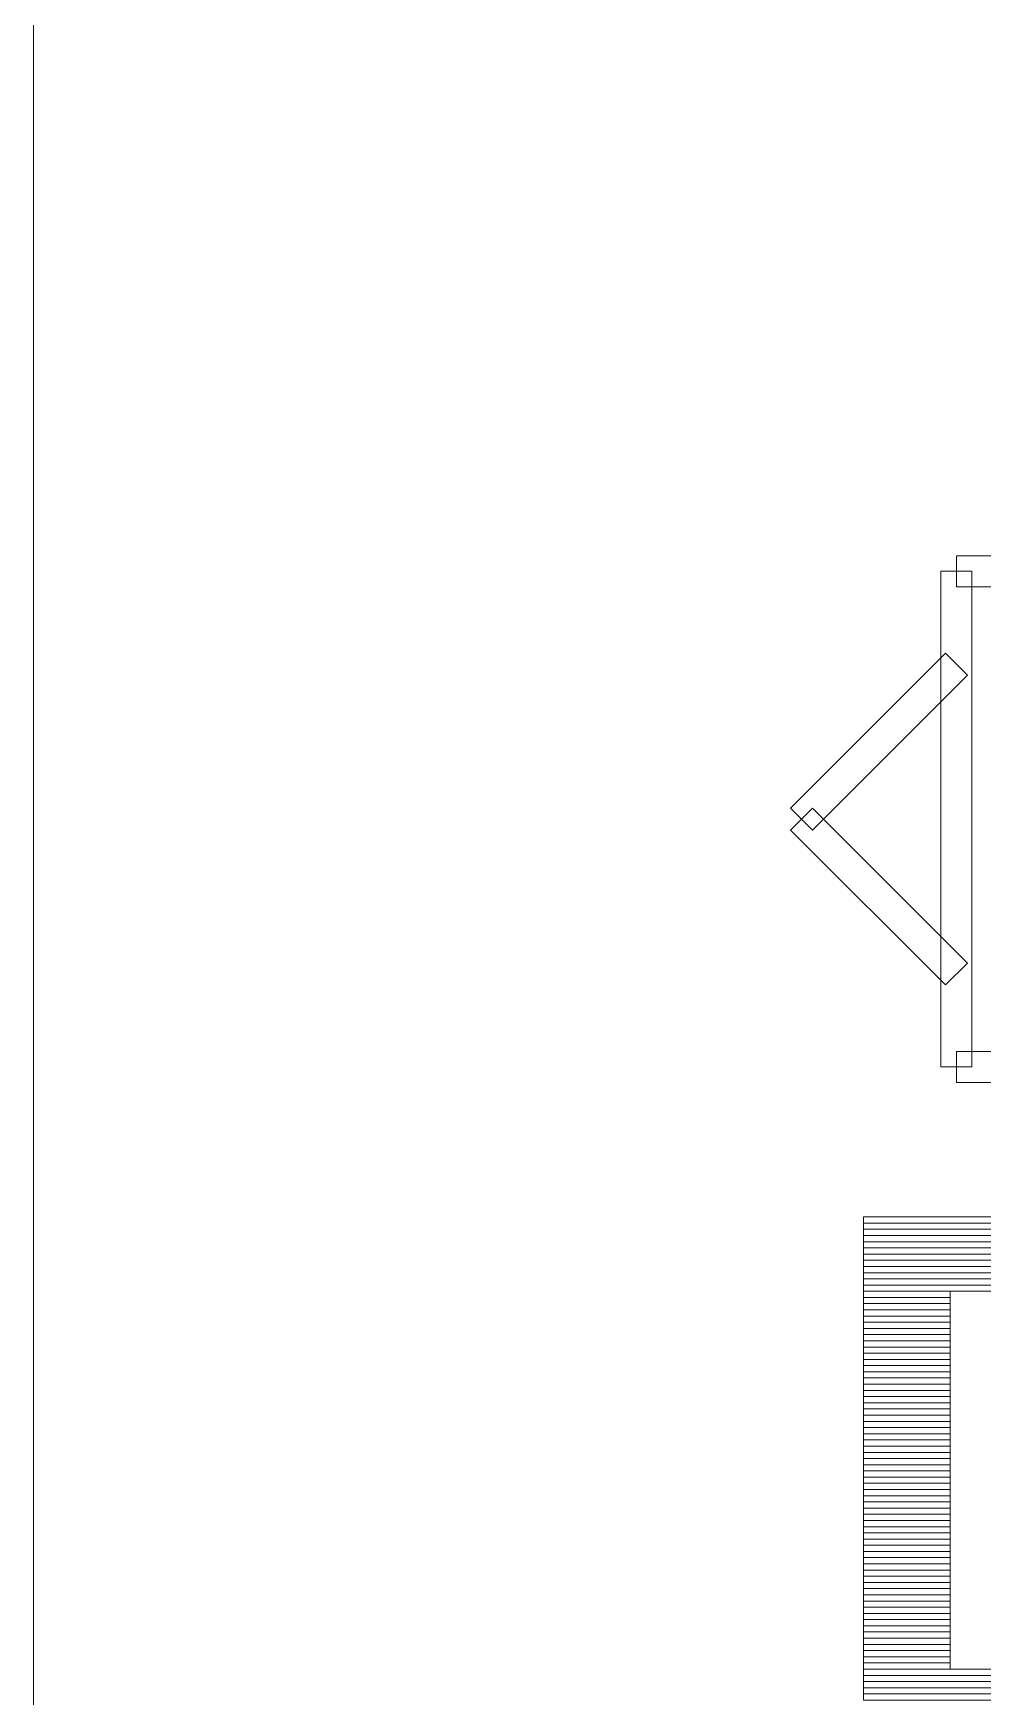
# Model space of a CAD drawing. Header units: millimetres. Extents: x -90 to 99, y -65 to 67.
# Drawn here: x -71.73 to -67.84, y 28.48 to 35.3 of the extents above; entities that cross this region are included whole.
import ezdxf

# ---------------------------------------------------------------- set-up
doc = ezdxf.new("R2010")
doc.units = ezdxf.units.MM
doc.header["$MEASUREMENT"] = 0
for name, color, linetype in [('BG_OUTLINE', 7, 'Continuous'), ('MA_PEN3', 7, 'Continuous'), ('PG_SILKSCREEN_TOP', 7, 'Continuous')]:
    doc.layers.add(name, color=color, linetype=linetype)

msp = doc.modelspace()

# ---------------------------------------------------------------- linework, layer by layer
at = {"layer": 'BG_OUTLINE', "color": 3, "lineweight": 9}
msp.add_open_spline([(-71.7269, -61.8795), (-71.7269, -61.8795), (-71.7343, 42.2681), (-71.7343, 42.2681), (-71.7343, 42.2681), (-71.7348, 43.0066), (-71.4419, 43.715), (-70.92, 44.2375), (-70.92, 44.2375), (-70.3982, 44.76), (-69.6866, 45.0538), (-68.9482, 45.0543), (-68.9482, 45.0543), (-68.9482, 45.0543), (75.2046, 45.0543), (75.2046, 45.0543), (75.2046, 45.0543), (76.8319, 45.0552), (78.1763, 43.7805), (78.2661, 42.1556), (78.2661, 42.1556), (78.2661, 42.1556), (78.2661, 31.2814), (78.2661, 31.2814), (78.2661, 31.2814), (78.2661, 31.2814), (72.2646, 31.2814), (72.2646, 31.2814), (72.2646, 31.2814), (72.2646, 31.2814), (72.2646, 26.9814), (72.2646, 26.9814), (72.2646, 26.9814), (72.2646, 26.9814), (78.2661, 26.9814), (78.2661, 26.9814), (78.2661, 26.9814), (78.2661, 26.9814), (78.2661, 18.6553), (78.2661, 18.6553), (78.2661, 18.6553), (78.2661, 18.6553), (72.2496, 18.6553), (72.2496, 18.6553), (72.2496, 18.6553), (72.2496, 18.6553), (72.2496, 14.3553), (72.2496, 14.3553), (72.2496, 14.3553), (72.2496, 14.3553), (78.2661, 14.3553), (78.2661, 14.3553), (78.2661, 14.3553), (78.2661, 14.3553), (78.2661, 9.255), (78.2661, 9.255), (78.2661, 9.255), (78.2661, 9.255), (72.2648, 9.255), (72.2648, 9.255), (72.2648, 9.255), (72.2648, 9.255), (72.2648, 4.955), (72.2648, 4.955), (72.2648, 4.955), (72.2648, 4.955), (78.2661, 4.955), (78.2661, 4.955), (78.2661, 4.955), (78.2661, 4.955), (78.2661, -3.3762), (78.2661, -3.3762), (78.2661, -3.3762), (78.2661, -3.3762), (72.2445, -3.3762), (72.2445, -3.3762), (72.2445, -3.3762), (72.2445, -3.3762), (72.2445, -7.6762), (72.2445, -7.6762), (72.2445, -7.6762), (72.2445, -7.6762), (78.2661, -7.6762), (78.2661, -7.6762), (78.2661, -7.6762), (78.2661, -7.6762), (78.2661, -12.7615), (78.2661, -12.7615), (78.2661, -12.7615), (78.2661, -12.7615), (72.2651, -12.7615), (72.2651, -12.7615), (72.2651, -12.7615), (72.2651, -12.7615), (72.2651, -17.0615), (72.2651, -17.0615), (72.2651, -17.0615), (72.2651, -17.0615), (78.2661, -17.0615), (78.2661, -17.0615), (78.2661, -17.0615), (78.2661, -17.0615), (78.2661, -25.4097), (78.2661, -25.4097), (78.2661, -25.4097), (78.2661, -25.4097), (72.2656, -25.4097), (72.2656, -25.4097), (72.2656, -25.4097), (72.2656, -25.4097), (72.2656, -29.7097), (72.2656, -29.7097), (72.2656, -29.7097), (72.2656, -29.7097), (78.2661, -29.7097), (78.2661, -29.7097), (78.2661, -29.7097), (78.2661, -29.7097), (78.2661, -34.793), (78.2661, -34.793), (78.2661, -34.793), (78.2661, -34.793), (72.2679, -34.793), (72.2679, -34.793), (72.2679, -34.793), (72.2679, -34.793), (72.2679, -39.0929), (72.2679, -39.0929), (72.2679, -39.0929), (72.2679, -39.0929), (78.2661, -39.0929), (78.2661, -39.0929), (78.2661, -39.0929), (78.2661, -39.0929), (78.2661, -47.4269), (78.2661, -47.4269), (78.2661, -47.4269), (78.2661, -47.4269), (72.2679, -47.4269), (72.2679, -47.4269), (72.2679, -47.4269), (72.2679, -47.4269), (72.2679, -51.7269), (72.2679, -51.7269), (72.2679, -51.7269), (72.2679, -51.7269), (78.2661, -51.7269), (78.2661, -51.7269), (78.2661, -51.7269), (78.2661, -51.7269), (78.2661, -51.8138), (78.2661, -51.8138), (78.2661, -51.8138), (78.2661, -51.8138), (78.2656, -61.8468), (78.2656, -61.8468), (78.2656, -61.8468), (78.2661, -62.6669), (77.9407, -63.4536), (77.3612, -64.0339), (77.3612, -64.0339), (76.7817, -64.6142), (75.9915, -64.9405), (75.1713, -64.941), (75.1713, -64.941), (75.1713, -64.941), (-68.6609, -64.9456), (-68.6609, -64.9456), (-68.6609, -64.9456), (-69.4735, -64.9461), (-70.2531, -64.6237), (-70.8281, -64.0495), (-70.8281, -64.0495), (-71.4031, -63.4752), (-71.7264, -62.6922), (-71.7269, -61.8795)], degree=3, knots=[0, 0, 0, 0, 0.022727, 0.022727, 0.022727, 0.022727, 0.045455, 0.045455, 0.045455, 0.045455, 0.068182, 0.068182, 0.068182, 0.068182, 0.090909, 0.090909, 0.090909, 0.090909, 0.113636, 0.113636, 0.113636, 0.113636, 0.136364, 0.136364, 0.136364, 0.136364, 0.159091, 0.159091, 0.159091, 0.159091, 0.181818, 0.181818, 0.181818, 0.181818, 0.204545, 0.204545, 0.204545, 0.204545, 0.227273, 0.227273, 0.227273, 0.227273, 0.25, 0.25, 0.25, 0.25, 0.272727, 0.272727, 0.272727, 0.272727, 0.295455, 0.295455, 0.295455, 0.295455, 0.318182, 0.318182, 0.318182, 0.318182, 0.340909, 0.340909, 0.340909, 0.340909, 0.363636, 0.363636, 0.363636, 0.363636, 0.386364, 0.386364, 0.386364, 0.386364, 0.409091, 0.409091, 0.409091, 0.409091, 0.431818, 0.431818, 0.431818, 0.431818, 0.454545, 0.454545, 0.454545, 0.454545, 0.477273, 0.477273, 0.477273, 0.477273, 0.5, 0.5, 0.5, 0.5, 0.522727, 0.522727, 0.522727, 0.522727, 0.545455, 0.545455, 0.545455, 0.545455, 0.568182, 0.568182, 0.568182, 0.568182, 0.590909, 0.590909, 0.590909, 0.590909, 0.613636, 0.613636, 0.613636, 0.613636, 0.636364, 0.636364, 0.636364, 0.636364, 0.659091, 0.659091, 0.659091, 0.659091, 0.681818, 0.681818, 0.681818, 0.681818, 0.704545, 0.704545, 0.704545, 0.704545, 0.727273, 0.727273, 0.727273, 0.727273, 0.75, 0.75, 0.75, 0.75, 0.772727, 0.772727, 0.772727, 0.772727, 0.795455, 0.795455, 0.795455, 0.795455, 0.818182, 0.818182, 0.818182, 0.818182, 0.840909, 0.840909, 0.840909, 0.840909, 0.863636, 0.863636, 0.863636, 0.863636, 0.886364, 0.886364, 0.886364, 0.886364, 0.909091, 0.909091, 0.909091, 0.909091, 0.931818, 0.931818, 0.931818, 0.931818, 0.954545, 0.954545, 0.954545, 0.954545, 0.977273, 0.977273, 0.977273, 0.977273, 1, 1, 1, 1], dxfattribs=at)
at = {"layer": 'MA_PEN3', "color": 5, "lineweight": 9}
for points in [[(-68.3307, 30.4185), (-68.3307, 30.4185), (-68.3307, 30.4439), (-68.3307, 30.4439), (-68.3307, 30.4439), (-68.3307, 30.4439), (-62.9713, 30.4439), (-62.9713, 30.4439), (-62.9713, 30.4439), (-62.9713, 30.4439), (-62.9713, 30.4185), (-62.9713, 30.4185), (-62.9713, 30.4185), (-62.9713, 30.4185), (-68.3307, 30.4185), (-68.3307, 30.4185)], [(-68.3307, 30.3931), (-68.3307, 30.3931), (-68.3307, 30.4185), (-68.3307, 30.4185), (-68.3307, 30.4185), (-68.3307, 30.4185), (-62.9713, 30.4185), (-62.9713, 30.4185), (-62.9713, 30.4185), (-62.9713, 30.4185), (-62.9713, 30.3931), (-62.9713, 30.3931), (-62.9713, 30.3931), (-62.9713, 30.3931), (-68.3307, 30.3931), (-68.3307, 30.3931)], [(-68.3307, 30.3677), (-68.3307, 30.3677), (-68.3307, 30.3931), (-68.3307, 30.3931), (-68.3307, 30.3931), (-68.3307, 30.3931), (-62.9713, 30.3931), (-62.9713, 30.3931), (-62.9713, 30.3931), (-62.9713, 30.3931), (-62.9713, 30.3677), (-62.9713, 30.3677), (-62.9713, 30.3677), (-62.9713, 30.3677), (-68.3307, 30.3677), (-68.3307, 30.3677)], [(-68.3307, 30.3423), (-68.3307, 30.3423), (-68.3307, 30.3677), (-68.3307, 30.3677), (-68.3307, 30.3677), (-68.3307, 30.3677), (-62.9713, 30.3677), (-62.9713, 30.3677), (-62.9713, 30.3677), (-62.9713, 30.3677), (-62.9713, 30.3423), (-62.9713, 30.3423), (-62.9713, 30.3423), (-62.9713, 30.3423), (-68.3307, 30.3423), (-68.3307, 30.3423)], [(-68.3307, 30.3169), (-68.3307, 30.3169), (-68.3307, 30.3423), (-68.3307, 30.3423), (-68.3307, 30.3423), (-68.3307, 30.3423), (-62.9713, 30.3423), (-62.9713, 30.3423), (-62.9713, 30.3423), (-62.9713, 30.3423), (-62.9713, 30.3169), (-62.9713, 30.3169), (-62.9713, 30.3169), (-62.9713, 30.3169), (-68.3307, 30.3169), (-68.3307, 30.3169)], [(-68.3307, 30.2915), (-68.3307, 30.2915), (-68.3307, 30.3169), (-68.3307, 30.3169), (-68.3307, 30.3169), (-68.3307, 30.3169), (-62.9713, 30.3169), (-62.9713, 30.3169), (-62.9713, 30.3169), (-62.9713, 30.3169), (-62.9713, 30.2915), (-62.9713, 30.2915), (-62.9713, 30.2915), (-62.9713, 30.2915), (-68.3307, 30.2915), (-68.3307, 30.2915)], [(-68.3307, 30.2661), (-68.3307, 30.2661), (-68.3307, 30.2915), (-68.3307, 30.2915), (-68.3307, 30.2915), (-68.3307, 30.2915), (-62.9713, 30.2915), (-62.9713, 30.2915), (-62.9713, 30.2915), (-62.9713, 30.2915), (-62.9713, 30.2661), (-62.9713, 30.2661), (-62.9713, 30.2661), (-62.9713, 30.2661), (-68.3307, 30.2661), (-68.3307, 30.2661)], [(-68.3307, 30.2407), (-68.3307, 30.2407), (-68.3307, 30.2661), (-68.3307, 30.2661), (-68.3307, 30.2661), (-68.3307, 30.2661), (-62.9713, 30.2661), (-62.9713, 30.2661), (-62.9713, 30.2661), (-62.9713, 30.2661), (-62.9713, 30.2407), (-62.9713, 30.2407), (-62.9713, 30.2407), (-62.9713, 30.2407), (-68.3307, 30.2407), (-68.3307, 30.2407)], [(-68.3307, 30.2153), (-68.3307, 30.2153), (-68.3307, 30.2407), (-68.3307, 30.2407), (-68.3307, 30.2407), (-68.3307, 30.2407), (-62.9713, 30.2407), (-62.9713, 30.2407), (-62.9713, 30.2407), (-62.9713, 30.2407), (-62.9713, 30.2153), (-62.9713, 30.2153), (-62.9713, 30.2153), (-62.9713, 30.2153), (-68.3307, 30.2153), (-68.3307, 30.2153)], [(-68.3307, 30.1899), (-68.3307, 30.1899), (-68.3307, 30.2153), (-68.3307, 30.2153), (-68.3307, 30.2153), (-68.3307, 30.2153), (-62.9713, 30.2153), (-62.9713, 30.2153), (-62.9713, 30.2153), (-62.9713, 30.2153), (-62.9713, 30.1899), (-62.9713, 30.1899), (-62.9713, 30.1899), (-62.9713, 30.1899), (-68.3307, 30.1899), (-68.3307, 30.1899)], [(-68.3307, 30.1645), (-68.3307, 30.1645), (-68.3307, 30.1899), (-68.3307, 30.1899), (-68.3307, 30.1899), (-68.3307, 30.1899), (-62.9713, 30.1899), (-62.9713, 30.1899), (-62.9713, 30.1899), (-62.9713, 30.1899), (-62.9713, 30.1645), (-62.9713, 30.1645), (-62.9713, 30.1645), (-62.9713, 30.1645), (-68.3307, 30.1645), (-68.3307, 30.1645)], [(-68.3307, 30.1391), (-68.3307, 30.1391), (-68.3307, 30.1645), (-68.3307, 30.1645), (-68.3307, 30.1645), (-68.3307, 30.1645), (-62.9713, 30.1645), (-62.9713, 30.1645), (-62.9713, 30.1645), (-62.9713, 30.1645), (-62.9713, 30.1391), (-62.9713, 30.1391), (-62.9713, 30.1391), (-62.9713, 30.1391), (-68.3307, 30.1391), (-68.3307, 30.1391)], [(-68.3307, 30.1137), (-68.3307, 30.1137), (-68.3307, 30.1391), (-68.3307, 30.1391), (-68.3307, 30.1391), (-68.3307, 30.1391), (-67.9751, 30.1391), (-67.9751, 30.1391), (-67.9751, 30.1391), (-67.9751, 30.1391), (-67.9751, 30.1137), (-67.9751, 30.1137), (-67.9751, 30.1137), (-67.9751, 30.1137), (-68.3307, 30.1137), (-68.3307, 30.1137)], [(-68.3307, 30.0883), (-68.3307, 30.0883), (-68.3307, 30.1137), (-68.3307, 30.1137), (-68.3307, 30.1137), (-68.3307, 30.1137), (-67.9751, 30.1137), (-67.9751, 30.1137), (-67.9751, 30.1137), (-67.9751, 30.1137), (-67.9751, 30.0883), (-67.9751, 30.0883), (-67.9751, 30.0883), (-67.9751, 30.0883), (-68.3307, 30.0883), (-68.3307, 30.0883)], [(-68.3307, 30.0629), (-68.3307, 30.0629), (-68.3307, 30.0883), (-68.3307, 30.0883), (-68.3307, 30.0883), (-68.3307, 30.0883), (-67.9751, 30.0883), (-67.9751, 30.0883), (-67.9751, 30.0883), (-67.9751, 30.0883), (-67.9751, 30.0629), (-67.9751, 30.0629), (-67.9751, 30.0629), (-67.9751, 30.0629), (-68.3307, 30.0629), (-68.3307, 30.0629)], [(-68.3307, 30.0375), (-68.3307, 30.0375), (-68.3307, 30.0629), (-68.3307, 30.0629), (-68.3307, 30.0629), (-68.3307, 30.0629), (-67.9751, 30.0629), (-67.9751, 30.0629), (-67.9751, 30.0629), (-67.9751, 30.0629), (-67.9751, 30.0375), (-67.9751, 30.0375), (-67.9751, 30.0375), (-67.9751, 30.0375), (-68.3307, 30.0375), (-68.3307, 30.0375)], [(-68.3307, 30.0121), (-68.3307, 30.0121), (-68.3307, 30.0375), (-68.3307, 30.0375), (-68.3307, 30.0375), (-68.3307, 30.0375), (-67.9751, 30.0375), (-67.9751, 30.0375), (-67.9751, 30.0375), (-67.9751, 30.0375), (-67.9751, 30.0121), (-67.9751, 30.0121), (-67.9751, 30.0121), (-67.9751, 30.0121), (-68.3307, 30.0121), (-68.3307, 30.0121)], [(-68.3307, 29.9867), (-68.3307, 29.9867), (-68.3307, 30.0121), (-68.3307, 30.0121), (-68.3307, 30.0121), (-68.3307, 30.0121), (-67.9751, 30.0121), (-67.9751, 30.0121), (-67.9751, 30.0121), (-67.9751, 30.0121), (-67.9751, 29.9867), (-67.9751, 29.9867), (-67.9751, 29.9867), (-67.9751, 29.9867), (-68.3307, 29.9867), (-68.3307, 29.9867)], [(-68.3307, 29.9613), (-68.3307, 29.9613), (-68.3307, 29.9867), (-68.3307, 29.9867), (-68.3307, 29.9867), (-68.3307, 29.9867), (-67.9751, 29.9867), (-67.9751, 29.9867), (-67.9751, 29.9867), (-67.9751, 29.9867), (-67.9751, 29.9613), (-67.9751, 29.9613), (-67.9751, 29.9613), (-67.9751, 29.9613), (-68.3307, 29.9613), (-68.3307, 29.9613)], [(-68.3307, 29.9359), (-68.3307, 29.9359), (-68.3307, 29.9613), (-68.3307, 29.9613), (-68.3307, 29.9613), (-68.3307, 29.9613), (-67.9751, 29.9613), (-67.9751, 29.9613), (-67.9751, 29.9613), (-67.9751, 29.9613), (-67.9751, 29.9359), (-67.9751, 29.9359), (-67.9751, 29.9359), (-67.9751, 29.9359), (-68.3307, 29.9359), (-68.3307, 29.9359)], [(-68.3307, 29.9105), (-68.3307, 29.9105), (-68.3307, 29.9359), (-68.3307, 29.9359), (-68.3307, 29.9359), (-68.3307, 29.9359), (-67.9751, 29.9359), (-67.9751, 29.9359), (-67.9751, 29.9359), (-67.9751, 29.9359), (-67.9751, 29.9105), (-67.9751, 29.9105), (-67.9751, 29.9105), (-67.9751, 29.9105), (-68.3307, 29.9105), (-68.3307, 29.9105)], [(-68.3307, 29.8851), (-68.3307, 29.8851), (-68.3307, 29.9105), (-68.3307, 29.9105), (-68.3307, 29.9105), (-68.3307, 29.9105), (-67.9751, 29.9105), (-67.9751, 29.9105), (-67.9751, 29.9105), (-67.9751, 29.9105), (-67.9751, 29.8851), (-67.9751, 29.8851), (-67.9751, 29.8851), (-67.9751, 29.8851), (-68.3307, 29.8851), (-68.3307, 29.8851)], [(-68.3307, 29.8597), (-68.3307, 29.8597), (-68.3307, 29.8851), (-68.3307, 29.8851), (-68.3307, 29.8851), (-68.3307, 29.8851), (-67.9751, 29.8851), (-67.9751, 29.8851), (-67.9751, 29.8851), (-67.9751, 29.8851), (-67.9751, 29.8597), (-67.9751, 29.8597), (-67.9751, 29.8597), (-67.9751, 29.8597), (-68.3307, 29.8597), (-68.3307, 29.8597)], [(-68.3307, 29.8343), (-68.3307, 29.8343), (-68.3307, 29.8597), (-68.3307, 29.8597), (-68.3307, 29.8597), (-68.3307, 29.8597), (-67.9751, 29.8597), (-67.9751, 29.8597), (-67.9751, 29.8597), (-67.9751, 29.8597), (-67.9751, 29.8343), (-67.9751, 29.8343), (-67.9751, 29.8343), (-67.9751, 29.8343), (-68.3307, 29.8343), (-68.3307, 29.8343)], [(-68.3307, 29.8089), (-68.3307, 29.8089), (-68.3307, 29.8343), (-68.3307, 29.8343), (-68.3307, 29.8343), (-68.3307, 29.8343), (-67.9751, 29.8343), (-67.9751, 29.8343), (-67.9751, 29.8343), (-67.9751, 29.8343), (-67.9751, 29.8089), (-67.9751, 29.8089), (-67.9751, 29.8089), (-67.9751, 29.8089), (-68.3307, 29.8089), (-68.3307, 29.8089)], [(-68.3307, 29.7835), (-68.3307, 29.7835), (-68.3307, 29.8089), (-68.3307, 29.8089), (-68.3307, 29.8089), (-68.3307, 29.8089), (-67.9751, 29.8089), (-67.9751, 29.8089), (-67.9751, 29.8089), (-67.9751, 29.8089), (-67.9751, 29.7835), (-67.9751, 29.7835), (-67.9751, 29.7835), (-67.9751, 29.7835), (-68.3307, 29.7835), (-68.3307, 29.7835)], [(-68.3307, 29.7581), (-68.3307, 29.7581), (-68.3307, 29.7835), (-68.3307, 29.7835), (-68.3307, 29.7835), (-68.3307, 29.7835), (-67.9751, 29.7835), (-67.9751, 29.7835), (-67.9751, 29.7835), (-67.9751, 29.7835), (-67.9751, 29.7581), (-67.9751, 29.7581), (-67.9751, 29.7581), (-67.9751, 29.7581), (-68.3307, 29.7581), (-68.3307, 29.7581)], [(-68.3307, 29.7327), (-68.3307, 29.7327), (-68.3307, 29.7581), (-68.3307, 29.7581), (-68.3307, 29.7581), (-68.3307, 29.7581), (-67.9751, 29.7581), (-67.9751, 29.7581), (-67.9751, 29.7581), (-67.9751, 29.7581), (-67.9751, 29.7327), (-67.9751, 29.7327), (-67.9751, 29.7327), (-67.9751, 29.7327), (-68.3307, 29.7327), (-68.3307, 29.7327)], [(-68.3307, 29.7073), (-68.3307, 29.7073), (-68.3307, 29.7327), (-68.3307, 29.7327), (-68.3307, 29.7327), (-68.3307, 29.7327), (-67.9751, 29.7327), (-67.9751, 29.7327), (-67.9751, 29.7327), (-67.9751, 29.7327), (-67.9751, 29.7073), (-67.9751, 29.7073), (-67.9751, 29.7073), (-67.9751, 29.7073), (-68.3307, 29.7073), (-68.3307, 29.7073)], [(-68.3307, 29.6819), (-68.3307, 29.6819), (-68.3307, 29.7073), (-68.3307, 29.7073), (-68.3307, 29.7073), (-68.3307, 29.7073), (-67.9751, 29.7073), (-67.9751, 29.7073), (-67.9751, 29.7073), (-67.9751, 29.7073), (-67.9751, 29.6819), (-67.9751, 29.6819), (-67.9751, 29.6819), (-67.9751, 29.6819), (-68.3307, 29.6819), (-68.3307, 29.6819)], [(-68.3307, 29.6565), (-68.3307, 29.6565), (-68.3307, 29.6819), (-68.3307, 29.6819), (-68.3307, 29.6819), (-68.3307, 29.6819), (-67.9751, 29.6819), (-67.9751, 29.6819), (-67.9751, 29.6819), (-67.9751, 29.6819), (-67.9751, 29.6565), (-67.9751, 29.6565), (-67.9751, 29.6565), (-67.9751, 29.6565), (-68.3307, 29.6565), (-68.3307, 29.6565)], [(-68.3307, 29.6311), (-68.3307, 29.6311), (-68.3307, 29.6565), (-68.3307, 29.6565), (-68.3307, 29.6565), (-68.3307, 29.6565), (-67.9751, 29.6565), (-67.9751, 29.6565), (-67.9751, 29.6565), (-67.9751, 29.6565), (-67.9751, 29.6311), (-67.9751, 29.6311), (-67.9751, 29.6311), (-67.9751, 29.6311), (-68.3307, 29.6311), (-68.3307, 29.6311)], [(-68.3307, 29.6057), (-68.3307, 29.6057), (-68.3307, 29.6311), (-68.3307, 29.6311), (-68.3307, 29.6311), (-68.3307, 29.6311), (-67.9751, 29.6311), (-67.9751, 29.6311), (-67.9751, 29.6311), (-67.9751, 29.6311), (-67.9751, 29.6057), (-67.9751, 29.6057), (-67.9751, 29.6057), (-67.9751, 29.6057), (-68.3307, 29.6057), (-68.3307, 29.6057)], [(-68.3307, 29.5803), (-68.3307, 29.5803), (-68.3307, 29.6057), (-68.3307, 29.6057), (-68.3307, 29.6057), (-68.3307, 29.6057), (-67.9751, 29.6057), (-67.9751, 29.6057), (-67.9751, 29.6057), (-67.9751, 29.6057), (-67.9751, 29.5803), (-67.9751, 29.5803), (-67.9751, 29.5803), (-67.9751, 29.5803), (-68.3307, 29.5803), (-68.3307, 29.5803)], [(-68.3307, 29.5549), (-68.3307, 29.5549), (-68.3307, 29.5803), (-68.3307, 29.5803), (-68.3307, 29.5803), (-68.3307, 29.5803), (-67.9751, 29.5803), (-67.9751, 29.5803), (-67.9751, 29.5803), (-67.9751, 29.5803), (-67.9751, 29.5549), (-67.9751, 29.5549), (-67.9751, 29.5549), (-67.9751, 29.5549), (-68.3307, 29.5549), (-68.3307, 29.5549)], [(-68.3307, 29.5295), (-68.3307, 29.5295), (-68.3307, 29.5549), (-68.3307, 29.5549), (-68.3307, 29.5549), (-68.3307, 29.5549), (-67.9751, 29.5549), (-67.9751, 29.5549), (-67.9751, 29.5549), (-67.9751, 29.5549), (-67.9751, 29.5295), (-67.9751, 29.5295), (-67.9751, 29.5295), (-67.9751, 29.5295), (-68.3307, 29.5295), (-68.3307, 29.5295)], [(-68.3307, 29.5041), (-68.3307, 29.5041), (-68.3307, 29.5295), (-68.3307, 29.5295), (-68.3307, 29.5295), (-68.3307, 29.5295), (-67.9751, 29.5295), (-67.9751, 29.5295), (-67.9751, 29.5295), (-67.9751, 29.5295), (-67.9751, 29.5041), (-67.9751, 29.5041), (-67.9751, 29.5041), (-67.9751, 29.5041), (-68.3307, 29.5041), (-68.3307, 29.5041)], [(-68.3307, 29.4787), (-68.3307, 29.4787), (-68.3307, 29.5041), (-68.3307, 29.5041), (-68.3307, 29.5041), (-68.3307, 29.5041), (-67.9751, 29.5041), (-67.9751, 29.5041), (-67.9751, 29.5041), (-67.9751, 29.5041), (-67.9751, 29.4787), (-67.9751, 29.4787), (-67.9751, 29.4787), (-67.9751, 29.4787), (-68.3307, 29.4787), (-68.3307, 29.4787)], [(-68.3307, 29.4533), (-68.3307, 29.4533), (-68.3307, 29.4787), (-68.3307, 29.4787), (-68.3307, 29.4787), (-68.3307, 29.4787), (-67.9751, 29.4787), (-67.9751, 29.4787), (-67.9751, 29.4787), (-67.9751, 29.4787), (-67.9751, 29.4533), (-67.9751, 29.4533), (-67.9751, 29.4533), (-67.9751, 29.4533), (-68.3307, 29.4533), (-68.3307, 29.4533)], [(-68.3307, 29.4279), (-68.3307, 29.4279), (-68.3307, 29.4533), (-68.3307, 29.4533), (-68.3307, 29.4533), (-68.3307, 29.4533), (-67.9751, 29.4533), (-67.9751, 29.4533), (-67.9751, 29.4533), (-67.9751, 29.4533), (-67.9751, 29.4279), (-67.9751, 29.4279), (-67.9751, 29.4279), (-67.9751, 29.4279), (-68.3307, 29.4279), (-68.3307, 29.4279)], [(-68.3307, 29.4025), (-68.3307, 29.4025), (-68.3307, 29.4279), (-68.3307, 29.4279), (-68.3307, 29.4279), (-68.3307, 29.4279), (-67.9751, 29.4279), (-67.9751, 29.4279), (-67.9751, 29.4279), (-67.9751, 29.4279), (-67.9751, 29.4025), (-67.9751, 29.4025), (-67.9751, 29.4025), (-67.9751, 29.4025), (-68.3307, 29.4025), (-68.3307, 29.4025)], [(-68.3307, 29.3771), (-68.3307, 29.3771), (-68.3307, 29.4025), (-68.3307, 29.4025), (-68.3307, 29.4025), (-68.3307, 29.4025), (-67.9751, 29.4025), (-67.9751, 29.4025), (-67.9751, 29.4025), (-67.9751, 29.4025), (-67.9751, 29.3771), (-67.9751, 29.3771), (-67.9751, 29.3771), (-67.9751, 29.3771), (-68.3307, 29.3771), (-68.3307, 29.3771)], [(-68.3307, 29.3517), (-68.3307, 29.3517), (-68.3307, 29.3771), (-68.3307, 29.3771), (-68.3307, 29.3771), (-68.3307, 29.3771), (-67.9751, 29.3771), (-67.9751, 29.3771), (-67.9751, 29.3771), (-67.9751, 29.3771), (-67.9751, 29.3517), (-67.9751, 29.3517), (-67.9751, 29.3517), (-67.9751, 29.3517), (-68.3307, 29.3517), (-68.3307, 29.3517)], [(-68.3307, 29.3263), (-68.3307, 29.3263), (-68.3307, 29.3517), (-68.3307, 29.3517), (-68.3307, 29.3517), (-68.3307, 29.3517), (-67.9751, 29.3517), (-67.9751, 29.3517), (-67.9751, 29.3517), (-67.9751, 29.3517), (-67.9751, 29.3263), (-67.9751, 29.3263), (-67.9751, 29.3263), (-67.9751, 29.3263), (-68.3307, 29.3263), (-68.3307, 29.3263)], [(-68.3307, 29.3009), (-68.3307, 29.3009), (-68.3307, 29.3263), (-68.3307, 29.3263), (-68.3307, 29.3263), (-68.3307, 29.3263), (-67.9751, 29.3263), (-67.9751, 29.3263), (-67.9751, 29.3263), (-67.9751, 29.3263), (-67.9751, 29.3009), (-67.9751, 29.3009), (-67.9751, 29.3009), (-67.9751, 29.3009), (-68.3307, 29.3009), (-68.3307, 29.3009)], [(-68.3307, 29.2755), (-68.3307, 29.2755), (-68.3307, 29.3009), (-68.3307, 29.3009), (-68.3307, 29.3009), (-68.3307, 29.3009), (-67.9751, 29.3009), (-67.9751, 29.3009), (-67.9751, 29.3009), (-67.9751, 29.3009), (-67.9751, 29.2755), (-67.9751, 29.2755), (-67.9751, 29.2755), (-67.9751, 29.2755), (-68.3307, 29.2755), (-68.3307, 29.2755)], [(-68.3307, 29.2501), (-68.3307, 29.2501), (-68.3307, 29.2755), (-68.3307, 29.2755), (-68.3307, 29.2755), (-68.3307, 29.2755), (-67.9751, 29.2755), (-67.9751, 29.2755), (-67.9751, 29.2755), (-67.9751, 29.2755), (-67.9751, 29.2501), (-67.9751, 29.2501), (-67.9751, 29.2501), (-67.9751, 29.2501), (-68.3307, 29.2501), (-68.3307, 29.2501)], [(-68.3307, 29.2247), (-68.3307, 29.2247), (-68.3307, 29.2501), (-68.3307, 29.2501), (-68.3307, 29.2501), (-68.3307, 29.2501), (-67.9751, 29.2501), (-67.9751, 29.2501), (-67.9751, 29.2501), (-67.9751, 29.2501), (-67.9751, 29.2247), (-67.9751, 29.2247), (-67.9751, 29.2247), (-67.9751, 29.2247), (-68.3307, 29.2247), (-68.3307, 29.2247)], [(-68.3307, 29.1993), (-68.3307, 29.1993), (-68.3307, 29.2247), (-68.3307, 29.2247), (-68.3307, 29.2247), (-68.3307, 29.2247), (-67.9751, 29.2247), (-67.9751, 29.2247), (-67.9751, 29.2247), (-67.9751, 29.2247), (-67.9751, 29.1993), (-67.9751, 29.1993), (-67.9751, 29.1993), (-67.9751, 29.1993), (-68.3307, 29.1993), (-68.3307, 29.1993)], [(-68.3307, 29.1739), (-68.3307, 29.1739), (-68.3307, 29.1993), (-68.3307, 29.1993), (-68.3307, 29.1993), (-68.3307, 29.1993), (-67.9751, 29.1993), (-67.9751, 29.1993), (-67.9751, 29.1993), (-67.9751, 29.1993), (-67.9751, 29.1739), (-67.9751, 29.1739), (-67.9751, 29.1739), (-67.9751, 29.1739), (-68.3307, 29.1739), (-68.3307, 29.1739)], [(-68.3307, 29.1485), (-68.3307, 29.1485), (-68.3307, 29.1739), (-68.3307, 29.1739), (-68.3307, 29.1739), (-68.3307, 29.1739), (-67.9751, 29.1739), (-67.9751, 29.1739), (-67.9751, 29.1739), (-67.9751, 29.1739), (-67.9751, 29.1485), (-67.9751, 29.1485), (-67.9751, 29.1485), (-67.9751, 29.1485), (-68.3307, 29.1485), (-68.3307, 29.1485)], [(-68.3307, 29.1231), (-68.3307, 29.1231), (-68.3307, 29.1485), (-68.3307, 29.1485), (-68.3307, 29.1485), (-68.3307, 29.1485), (-67.9751, 29.1485), (-67.9751, 29.1485), (-67.9751, 29.1485), (-67.9751, 29.1485), (-67.9751, 29.1231), (-67.9751, 29.1231), (-67.9751, 29.1231), (-67.9751, 29.1231), (-68.3307, 29.1231), (-68.3307, 29.1231)], [(-68.3307, 29.0977), (-68.3307, 29.0977), (-68.3307, 29.1231), (-68.3307, 29.1231), (-68.3307, 29.1231), (-68.3307, 29.1231), (-67.9751, 29.1231), (-67.9751, 29.1231), (-67.9751, 29.1231), (-67.9751, 29.1231), (-67.9751, 29.0977), (-67.9751, 29.0977), (-67.9751, 29.0977), (-67.9751, 29.0977), (-68.3307, 29.0977), (-68.3307, 29.0977)], [(-68.3307, 29.0723), (-68.3307, 29.0723), (-68.3307, 29.0977), (-68.3307, 29.0977), (-68.3307, 29.0977), (-68.3307, 29.0977), (-67.9751, 29.0977), (-67.9751, 29.0977), (-67.9751, 29.0977), (-67.9751, 29.0977), (-67.9751, 29.0723), (-67.9751, 29.0723), (-67.9751, 29.0723), (-67.9751, 29.0723), (-68.3307, 29.0723), (-68.3307, 29.0723)], [(-68.3307, 29.0469), (-68.3307, 29.0469), (-68.3307, 29.0723), (-68.3307, 29.0723), (-68.3307, 29.0723), (-68.3307, 29.0723), (-67.9751, 29.0723), (-67.9751, 29.0723), (-67.9751, 29.0723), (-67.9751, 29.0723), (-67.9751, 29.0469), (-67.9751, 29.0469), (-67.9751, 29.0469), (-67.9751, 29.0469), (-68.3307, 29.0469), (-68.3307, 29.0469)], [(-68.3307, 29.0215), (-68.3307, 29.0215), (-68.3307, 29.0469), (-68.3307, 29.0469), (-68.3307, 29.0469), (-68.3307, 29.0469), (-67.9751, 29.0469), (-67.9751, 29.0469), (-67.9751, 29.0469), (-67.9751, 29.0469), (-67.9751, 29.0215), (-67.9751, 29.0215), (-67.9751, 29.0215), (-67.9751, 29.0215), (-68.3307, 29.0215), (-68.3307, 29.0215)], [(-68.3307, 28.9961), (-68.3307, 28.9961), (-68.3307, 29.0215), (-68.3307, 29.0215), (-68.3307, 29.0215), (-68.3307, 29.0215), (-67.9751, 29.0215), (-67.9751, 29.0215), (-67.9751, 29.0215), (-67.9751, 29.0215), (-67.9751, 28.9961), (-67.9751, 28.9961), (-67.9751, 28.9961), (-67.9751, 28.9961), (-68.3307, 28.9961), (-68.3307, 28.9961)], [(-68.3307, 28.9707), (-68.3307, 28.9707), (-68.3307, 28.9961), (-68.3307, 28.9961), (-68.3307, 28.9961), (-68.3307, 28.9961), (-67.9751, 28.9961), (-67.9751, 28.9961), (-67.9751, 28.9961), (-67.9751, 28.9961), (-67.9751, 28.9707), (-67.9751, 28.9707), (-67.9751, 28.9707), (-67.9751, 28.9707), (-68.3307, 28.9707), (-68.3307, 28.9707)], [(-68.3307, 28.9453), (-68.3307, 28.9453), (-68.3307, 28.9707), (-68.3307, 28.9707), (-68.3307, 28.9707), (-68.3307, 28.9707), (-67.9751, 28.9707), (-67.9751, 28.9707), (-67.9751, 28.9707), (-67.9751, 28.9707), (-67.9751, 28.9453), (-67.9751, 28.9453), (-67.9751, 28.9453), (-67.9751, 28.9453), (-68.3307, 28.9453), (-68.3307, 28.9453)], [(-68.3307, 28.9199), (-68.3307, 28.9199), (-68.3307, 28.9453), (-68.3307, 28.9453), (-68.3307, 28.9453), (-68.3307, 28.9453), (-67.9751, 28.9453), (-67.9751, 28.9453), (-67.9751, 28.9453), (-67.9751, 28.9453), (-67.9751, 28.9199), (-67.9751, 28.9199), (-67.9751, 28.9199), (-67.9751, 28.9199), (-68.3307, 28.9199), (-68.3307, 28.9199)], [(-68.3307, 28.8945), (-68.3307, 28.8945), (-68.3307, 28.9199), (-68.3307, 28.9199), (-68.3307, 28.9199), (-68.3307, 28.9199), (-67.9751, 28.9199), (-67.9751, 28.9199), (-67.9751, 28.9199), (-67.9751, 28.9199), (-67.9751, 28.8945), (-67.9751, 28.8945), (-67.9751, 28.8945), (-67.9751, 28.8945), (-68.3307, 28.8945), (-68.3307, 28.8945)], [(-68.3307, 28.8691), (-68.3307, 28.8691), (-68.3307, 28.8945), (-68.3307, 28.8945), (-68.3307, 28.8945), (-68.3307, 28.8945), (-67.9751, 28.8945), (-67.9751, 28.8945), (-67.9751, 28.8945), (-67.9751, 28.8945), (-67.9751, 28.8691), (-67.9751, 28.8691), (-67.9751, 28.8691), (-67.9751, 28.8691), (-68.3307, 28.8691), (-68.3307, 28.8691)], [(-68.3307, 28.8437), (-68.3307, 28.8437), (-68.3307, 28.8691), (-68.3307, 28.8691), (-68.3307, 28.8691), (-68.3307, 28.8691), (-67.9751, 28.8691), (-67.9751, 28.8691), (-67.9751, 28.8691), (-67.9751, 28.8691), (-67.9751, 28.8437), (-67.9751, 28.8437), (-67.9751, 28.8437), (-67.9751, 28.8437), (-68.3307, 28.8437), (-68.3307, 28.8437)], [(-68.3307, 28.8183), (-68.3307, 28.8183), (-68.3307, 28.8437), (-68.3307, 28.8437), (-68.3307, 28.8437), (-68.3307, 28.8437), (-67.9751, 28.8437), (-67.9751, 28.8437), (-67.9751, 28.8437), (-67.9751, 28.8437), (-67.9751, 28.8183), (-67.9751, 28.8183), (-67.9751, 28.8183), (-67.9751, 28.8183), (-68.3307, 28.8183), (-68.3307, 28.8183)], [(-68.3307, 28.7929), (-68.3307, 28.7929), (-68.3307, 28.8183), (-68.3307, 28.8183), (-68.3307, 28.8183), (-68.3307, 28.8183), (-67.9751, 28.8183), (-67.9751, 28.8183), (-67.9751, 28.8183), (-67.9751, 28.8183), (-67.9751, 28.7929), (-67.9751, 28.7929), (-67.9751, 28.7929), (-67.9751, 28.7929), (-68.3307, 28.7929), (-68.3307, 28.7929)], [(-68.3307, 28.7675), (-68.3307, 28.7675), (-68.3307, 28.7929), (-68.3307, 28.7929), (-68.3307, 28.7929), (-68.3307, 28.7929), (-67.9751, 28.7929), (-67.9751, 28.7929), (-67.9751, 28.7929), (-67.9751, 28.7929), (-67.9751, 28.7675), (-67.9751, 28.7675), (-67.9751, 28.7675), (-67.9751, 28.7675), (-68.3307, 28.7675), (-68.3307, 28.7675)], [(-68.3307, 28.7421), (-68.3307, 28.7421), (-68.3307, 28.7675), (-68.3307, 28.7675), (-68.3307, 28.7675), (-68.3307, 28.7675), (-67.9751, 28.7675), (-67.9751, 28.7675), (-67.9751, 28.7675), (-67.9751, 28.7675), (-67.9751, 28.7421), (-67.9751, 28.7421), (-67.9751, 28.7421), (-67.9751, 28.7421), (-68.3307, 28.7421), (-68.3307, 28.7421)], [(-68.3307, 28.7167), (-68.3307, 28.7167), (-68.3307, 28.7421), (-68.3307, 28.7421), (-68.3307, 28.7421), (-68.3307, 28.7421), (-67.9751, 28.7421), (-67.9751, 28.7421), (-67.9751, 28.7421), (-67.9751, 28.7421), (-67.9751, 28.7167), (-67.9751, 28.7167), (-67.9751, 28.7167), (-67.9751, 28.7167), (-68.3307, 28.7167), (-68.3307, 28.7167)], [(-68.3307, 28.6913), (-68.3307, 28.6913), (-68.3307, 28.7167), (-68.3307, 28.7167), (-68.3307, 28.7167), (-68.3307, 28.7167), (-67.9751, 28.7167), (-67.9751, 28.7167), (-67.9751, 28.7167), (-67.9751, 28.7167), (-67.9751, 28.6913), (-67.9751, 28.6913), (-67.9751, 28.6913), (-67.9751, 28.6913), (-68.3307, 28.6913), (-68.3307, 28.6913)], [(-68.3307, 28.6659), (-68.3307, 28.6659), (-68.3307, 28.6913), (-68.3307, 28.6913), (-68.3307, 28.6913), (-68.3307, 28.6913), (-67.9751, 28.6913), (-67.9751, 28.6913), (-67.9751, 28.6913), (-67.9751, 28.6913), (-67.9751, 28.6659), (-67.9751, 28.6659), (-67.9751, 28.6659), (-67.9751, 28.6659), (-68.3307, 28.6659), (-68.3307, 28.6659)], [(-68.3307, 28.6405), (-68.3307, 28.6405), (-68.3307, 28.6659), (-68.3307, 28.6659), (-68.3307, 28.6659), (-68.3307, 28.6659), (-67.9751, 28.6659), (-67.9751, 28.6659), (-67.9751, 28.6659), (-67.9751, 28.6659), (-67.9751, 28.6405), (-67.9751, 28.6405), (-67.9751, 28.6405), (-67.9751, 28.6405), (-68.3307, 28.6405), (-68.3307, 28.6405)], [(-68.3307, 28.6151), (-68.3307, 28.6151), (-68.3307, 28.6405), (-68.3307, 28.6405), (-68.3307, 28.6405), (-68.3307, 28.6405), (-67.9751, 28.6405), (-67.9751, 28.6405), (-67.9751, 28.6405), (-67.9751, 28.6405), (-67.9751, 28.6151), (-67.9751, 28.6151), (-67.9751, 28.6151), (-67.9751, 28.6151), (-68.3307, 28.6151), (-68.3307, 28.6151)], [(-68.3307, 28.5897), (-68.3307, 28.5897), (-68.3307, 28.6151), (-68.3307, 28.6151), (-68.3307, 28.6151), (-68.3307, 28.6151), (-67.9751, 28.6151), (-67.9751, 28.6151), (-67.9751, 28.6151), (-67.9751, 28.6151), (-67.9751, 28.5897), (-67.9751, 28.5897), (-67.9751, 28.5897), (-67.9751, 28.5897), (-68.3307, 28.5897), (-68.3307, 28.5897)], [(-68.3307, 28.5643), (-68.3307, 28.5643), (-68.3307, 28.5897), (-68.3307, 28.5897), (-68.3307, 28.5897), (-68.3307, 28.5897), (-62.9713, 28.5897), (-62.9713, 28.5897), (-62.9713, 28.5897), (-62.9713, 28.5897), (-62.9713, 28.5643), (-62.9713, 28.5643), (-62.9713, 28.5643), (-62.9713, 28.5643), (-68.3307, 28.5643), (-68.3307, 28.5643)], [(-68.3307, 28.5389), (-68.3307, 28.5389), (-68.3307, 28.5643), (-68.3307, 28.5643), (-68.3307, 28.5643), (-68.3307, 28.5643), (-62.9713, 28.5643), (-62.9713, 28.5643), (-62.9713, 28.5643), (-62.9713, 28.5643), (-62.9713, 28.5389), (-62.9713, 28.5389), (-62.9713, 28.5389), (-62.9713, 28.5389), (-68.3307, 28.5389), (-68.3307, 28.5389)], [(-68.3307, 28.5135), (-68.3307, 28.5135), (-68.3307, 28.5389), (-68.3307, 28.5389), (-68.3307, 28.5389), (-68.3307, 28.5389), (-62.9713, 28.5389), (-62.9713, 28.5389), (-62.9713, 28.5389), (-62.9713, 28.5389), (-62.9713, 28.5135), (-62.9713, 28.5135), (-62.9713, 28.5135), (-62.9713, 28.5135), (-68.3307, 28.5135), (-68.3307, 28.5135)], [(-68.3307, 28.4881), (-68.3307, 28.4881), (-68.3307, 28.5135), (-68.3307, 28.5135), (-68.3307, 28.5135), (-68.3307, 28.5135), (-62.9713, 28.5135), (-62.9713, 28.5135), (-62.9713, 28.5135), (-62.9713, 28.5135), (-62.9713, 28.4881), (-62.9713, 28.4881), (-62.9713, 28.4881), (-62.9713, 28.4881), (-68.3307, 28.4881), (-68.3307, 28.4881)], [(-68.3307, 28.4627), (-68.3307, 28.4627), (-68.3307, 28.4881), (-68.3307, 28.4881), (-68.3307, 28.4881), (-68.3307, 28.4881), (-62.9713, 28.4881), (-62.9713, 28.4881), (-62.9713, 28.4881), (-62.9713, 28.4881), (-62.9713, 28.4627), (-62.9713, 28.4627), (-62.9713, 28.4627), (-62.9713, 28.4627), (-68.3307, 28.4627), (-68.3307, 28.4627)]]:
    msp.add_open_spline(points, degree=3, knots=[0, 0, 0, 0, 0.25, 0.25, 0.25, 0.25, 0.5, 0.5, 0.5, 0.5, 0.75, 0.75, 0.75, 0.75, 1, 1, 1, 1], dxfattribs=at)
at = {"layer": 'PG_SILKSCREEN_TOP', "color": 6, "lineweight": 9}
for points in [[(-63.3777, 33.1544), (-63.3777, 33.1544), (-63.3777, 33.0274), (-63.3777, 33.0274), (-63.3777, 33.0274), (-63.3777, 33.0274), (-67.9497, 33.0274), (-67.9497, 33.0274), (-67.9497, 33.0274), (-67.9497, 33.0274), (-67.9497, 33.1544), (-67.9497, 33.1544), (-67.9497, 33.1544), (-67.9497, 33.1544), (-63.3777, 33.1544), (-63.3777, 33.1544)], [(-68.0132, 33.0909), (-68.0132, 33.0909), (-67.8862, 33.0909), (-67.8862, 33.0909), (-67.8862, 33.0909), (-67.8862, 33.0909), (-67.8862, 31.0589), (-67.8862, 31.0589), (-67.8862, 31.0589), (-67.8862, 31.0589), (-68.0132, 31.0589), (-68.0132, 31.0589), (-68.0132, 31.0589), (-68.0132, 31.0589), (-68.0132, 33.0909), (-68.0132, 33.0909)], [(-68.5398, 32.03), (-68.5398, 32.03), (-68.6296, 32.1198), (-68.6296, 32.1198), (-68.6296, 32.1198), (-68.6296, 32.1198), (-67.9945, 32.7548), (-67.9945, 32.7548), (-67.9945, 32.7548), (-67.9945, 32.7548), (-67.9048, 32.665), (-67.9048, 32.665), (-67.9048, 32.665), (-67.9048, 32.665), (-68.5398, 32.03), (-68.5398, 32.03)], [(-67.9048, 31.4848), (-67.9048, 31.4848), (-67.9945, 31.395), (-67.9945, 31.395), (-67.9945, 31.395), (-67.9945, 31.395), (-68.6296, 32.03), (-68.6296, 32.03), (-68.6296, 32.03), (-68.6296, 32.03), (-68.5398, 32.1198), (-68.5398, 32.1198), (-68.5398, 32.1198), (-68.5398, 32.1198), (-67.9048, 31.4848), (-67.9048, 31.4848)], [(-67.9497, 30.9954), (-67.9497, 30.9954), (-67.9497, 31.1224), (-67.9497, 31.1224), (-67.9497, 31.1224), (-67.9497, 31.1224), (-63.3777, 31.1224), (-63.3777, 31.1224), (-63.3777, 31.1224), (-63.3777, 31.1224), (-63.3777, 30.9954), (-63.3777, 30.9954), (-63.3777, 30.9954), (-63.3777, 30.9954), (-67.9497, 30.9954), (-67.9497, 30.9954)]]:
    msp.add_open_spline(points, degree=3, knots=[0, 0, 0, 0, 0.25, 0.25, 0.25, 0.25, 0.5, 0.5, 0.5, 0.5, 0.75, 0.75, 0.75, 0.75, 1, 1, 1, 1], dxfattribs=at)

doc.saveas('drawing.dxf')
